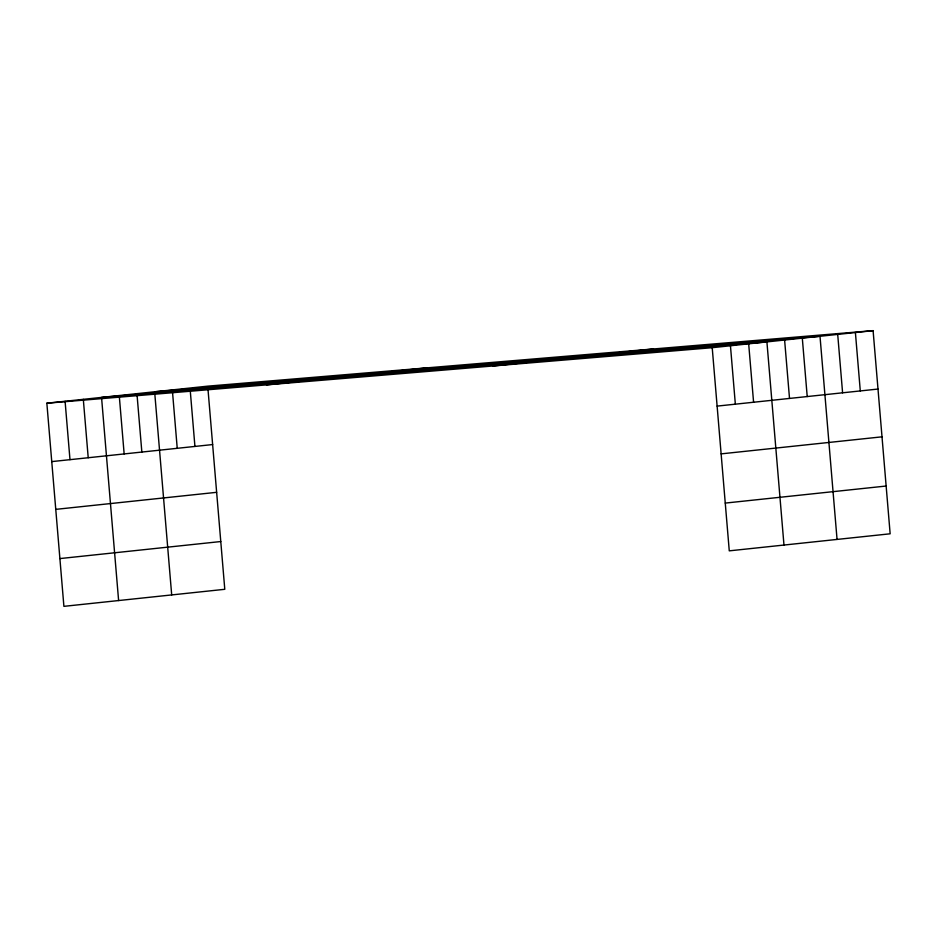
<?xml version="1.0" encoding="UTF-8"?>
<svg xmlns="http://www.w3.org/2000/svg" width="937" height="937" viewBox="0 0 937 937"><rect width="100%" height="100%" fill="white"/><g stroke="black" fill="none" stroke-linecap="round" stroke-linejoin="round"><path stroke-width="1.41" d="M207.967 388.996L224.786 589.303L63.903 606.344L46.85 403.203L207.733 386.149L873.097 330.656L890.15 533.797L729.267 550.851L712.214 347.697L873.097 330.656M266.424 384.884L427.295 367.843M492.639 366.016L653.522 348.974M51.758 461.601L212.629 444.56M717.121 406.108L877.992 389.054M55.763 509.365L216.646 492.323M721.127 453.871L882.01 436.829M59.898 558.581L220.781 541.539M725.261 503.087L886.144 486.034M154.64 391.783L820.004 336.278L837.057 539.431M46.85 403.203L712.214 347.697M855.399 332.53L860.295 390.94M837.701 334.404L842.597 392.814M802.306 338.152L807.214 396.562M784.609 340.026L789.516 398.436M783.976 545.053L766.911 341.9L101.547 397.405L118.612 600.547M748.675 343.832L753.582 402.242M730.45 345.765L735.346 404.175M190.27 390.881L194.931 446.434M172.572 392.755L177.234 448.308M154.874 394.629L171.694 594.925M137.06 395.074L141.85 452.056M119.362 396.948L124.152 453.93M83.311 399.338L88.219 457.736M65.086 401.27L69.982 459.669"/></g></svg>
